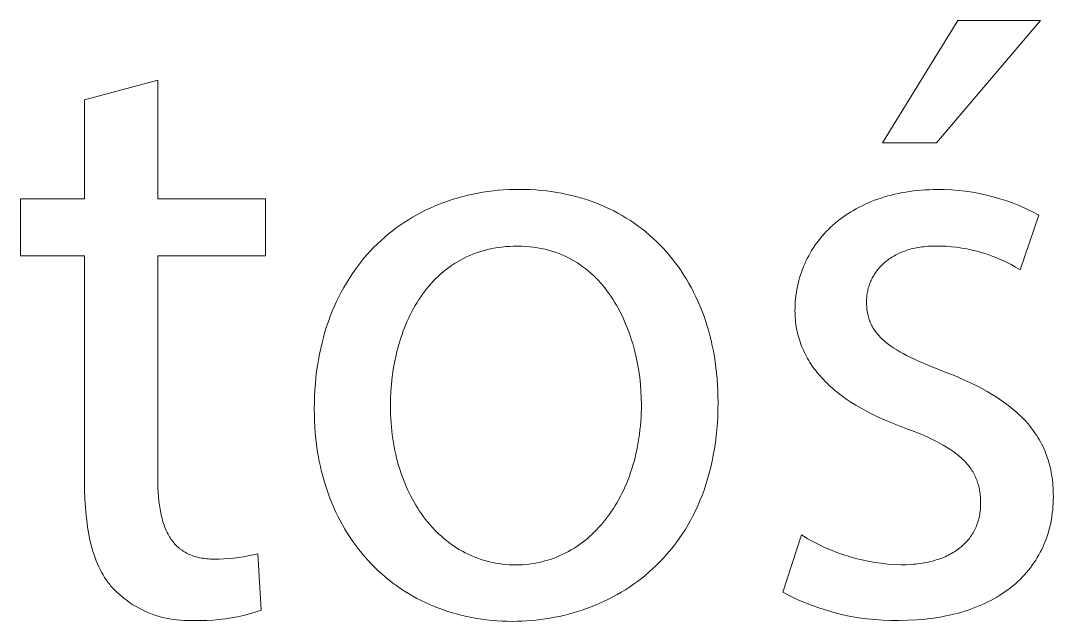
# Model space of a CAD drawing. Header units: millimetres. Extents: x 1287 to 5317, y -239 to 2577.
# Drawn here: x 4290.81 to 4339.62, y -172.05 to -143.64 of the extents above; entities that cross this region are included whole.
import ezdxf

# ---------------------------------------------------------------- set-up
doc = ezdxf.new("R2010")
doc.units = ezdxf.units.MM
doc.header["$MEASUREMENT"] = 0
doc.layers.add('Domyślny', color=7, linetype='Continuous', true_color=0x000000)

msp = doc.modelspace()

# ---------------------------------------------------------------- linework, layer by layer
at = {"layer": 'Domyślny', "color": 18, "lineweight": 15, "true_color": 0x000000}
for p, q in [((4331.543, -149.415), (4335.113, -143.644)), ((4339.019, -143.644), (4334.093, -149.415)), ((4335.113, -143.644), (4339.019, -143.644)), ((4293.828, -147.388), (4297.29, -146.462)), ((4297.29, -146.462), (4297.29, -152.072)), ((4293.828, -152.072), (4293.828, -147.388)), ((4334.093, -149.415), (4331.543, -149.415)), ((4312.177, -151.846), (4312.413, -151.799)), ((4312.413, -151.799), (4312.652, -151.757)), ((4312.652, -151.757), (4312.893, -151.721)), ((4312.893, -151.721), (4313.136, -151.691)), ((4313.136, -151.691), (4313.381, -151.666)), ((4313.381, -151.666), (4313.627, -151.646)), ((4313.627, -151.646), (4313.876, -151.632)), ((4313.876, -151.632), (4314.126, -151.624)), ((4314.126, -151.624), (4314.378, -151.621)), ((4314.378, -151.621), (4314.64, -151.624)), ((4314.64, -151.624), (4314.899, -151.633)), ((4314.899, -151.633), (4315.155, -151.648)), ((4315.155, -151.648), (4315.408, -151.668)), ((4315.408, -151.668), (4315.659, -151.695)), ((4315.659, -151.695), (4315.906, -151.727)), ((4315.906, -151.727), (4316.151, -151.765)), ((4316.151, -151.765), (4316.393, -151.808)), ((4316.393, -151.808), (4316.631, -151.857)), ((4332.133, -151.848), (4332.303, -151.811)), ((4332.303, -151.811), (4332.476, -151.777)), ((4332.476, -151.777), (4332.651, -151.746)), ((4332.651, -151.746), (4332.829, -151.719)), ((4332.829, -151.719), (4333.01, -151.696)), ((4333.01, -151.696), (4333.193, -151.675)), ((4333.193, -151.675), (4333.379, -151.659)), ((4333.379, -151.659), (4333.567, -151.646)), ((4333.567, -151.646), (4333.758, -151.637)), ((4333.758, -151.637), (4333.951, -151.631)), ((4333.951, -151.631), (4334.147, -151.629)), ((4334.147, -151.629), (4334.48, -151.633)), ((4334.48, -151.633), (4334.812, -151.648)), ((4334.812, -151.648), (4335.144, -151.674)), ((4335.144, -151.674), (4335.475, -151.712)), ((4335.475, -151.712), (4335.804, -151.76)), ((4335.804, -151.76), (4336.132, -151.82)), ((4290.808, -154.769), (4290.808, -152.072)), ((4290.808, -152.072), (4293.828, -152.072)), ((4297.29, -152.072), (4302.376, -152.072)), ((4302.376, -152.072), (4302.376, -154.769)), ((4310.588, -152.323), (4310.808, -152.239)), ((4310.808, -152.239), (4311.029, -152.16)), ((4311.029, -152.16), (4311.254, -152.087)), ((4311.254, -152.087), (4311.481, -152.018)), ((4311.481, -152.018), (4311.71, -151.955)), ((4311.71, -151.955), (4311.942, -151.898)), ((4311.942, -151.898), (4312.177, -151.846)), ((4316.631, -151.857), (4316.867, -151.911)), ((4316.867, -151.911), (4317.099, -151.971)), ((4317.099, -151.971), (4317.329, -152.037)), ((4317.329, -152.037), (4317.555, -152.108)), ((4317.555, -152.108), (4317.777, -152.184)), ((4317.777, -152.184), (4317.997, -152.265)), ((4317.997, -152.265), (4318.213, -152.352)), ((4330.723, -152.326), (4330.869, -152.26)), ((4330.869, -152.26), (4331.017, -152.198)), ((4331.017, -152.198), (4331.168, -152.139)), ((4331.168, -152.139), (4331.322, -152.083)), ((4331.322, -152.083), (4331.479, -152.03)), ((4331.479, -152.03), (4331.638, -151.979)), ((4331.638, -151.979), (4331.8, -151.933)), ((4331.8, -151.933), (4331.965, -151.889)), ((4331.965, -151.889), (4332.133, -151.848)), ((4336.132, -151.82), (4336.457, -151.89)), ((4336.457, -151.89), (4336.78, -151.972)), ((4336.78, -151.972), (4337.1, -152.064)), ((4337.1, -152.064), (4337.417, -152.167)), ((4337.417, -152.167), (4337.73, -152.28)), ((4337.73, -152.28), (4338.038, -152.404)), ((4309.536, -152.821), (4309.74, -152.711)), ((4309.74, -152.711), (4309.948, -152.606)), ((4309.948, -152.606), (4310.159, -152.507)), ((4310.159, -152.507), (4310.372, -152.412)), ((4310.372, -152.412), (4310.588, -152.323)), ((4318.213, -152.352), (4318.426, -152.444)), ((4318.426, -152.444), (4318.635, -152.54)), ((4318.635, -152.54), (4318.841, -152.642)), ((4318.841, -152.642), (4319.043, -152.749)), ((4319.043, -152.749), (4319.242, -152.861)), ((4329.785, -152.859), (4329.91, -152.775)), ((4329.91, -152.775), (4330.038, -152.693)), ((4330.038, -152.693), (4330.169, -152.614)), ((4330.169, -152.614), (4330.303, -152.538)), ((4330.303, -152.538), (4330.44, -152.464)), ((4330.44, -152.464), (4330.58, -152.394)), ((4330.58, -152.394), (4330.723, -152.326)), ((4338.038, -152.404), (4338.343, -152.538)), ((4338.343, -152.538), (4338.643, -152.683)), ((4338.643, -152.683), (4338.938, -152.837)), ((4308.75, -153.311), (4308.942, -153.181)), ((4308.942, -153.181), (4309.137, -153.056)), ((4309.137, -153.056), (4309.335, -152.936)), ((4309.335, -152.936), (4309.536, -152.821)), ((4319.242, -152.861), (4319.437, -152.978)), ((4319.437, -152.978), (4319.628, -153.1)), ((4319.628, -153.1), (4319.816, -153.227)), ((4319.816, -153.227), (4320, -153.358)), ((4329.203, -153.317), (4329.313, -153.22)), ((4329.313, -153.22), (4329.427, -153.126)), ((4329.427, -153.126), (4329.543, -153.035)), ((4329.543, -153.035), (4329.662, -152.946)), ((4329.662, -152.946), (4329.785, -152.859)), ((4338.938, -152.837), (4338.052, -155.427)), ((4308.02, -153.88), (4308.197, -153.731)), ((4308.197, -153.731), (4308.378, -153.586)), ((4308.378, -153.586), (4308.562, -153.446)), ((4308.562, -153.446), (4308.75, -153.311)), ((4320, -153.358), (4320.18, -153.494)), ((4320.18, -153.494), (4320.357, -153.635)), ((4320.357, -153.635), (4320.529, -153.781)), ((4328.699, -153.832), (4328.793, -153.725)), ((4328.793, -153.725), (4328.891, -153.619)), ((4328.891, -153.619), (4328.992, -153.516)), ((4328.992, -153.516), (4329.096, -153.415)), ((4329.096, -153.415), (4329.203, -153.317)), ((4307.51, -154.359), (4307.676, -154.194)), ((4307.676, -154.194), (4307.846, -154.035)), ((4307.846, -154.035), (4308.02, -153.88)), ((4320.529, -153.781), (4320.698, -153.93)), ((4320.698, -153.93), (4320.862, -154.085)), ((4320.862, -154.085), (4321.023, -154.244)), ((4321.023, -154.244), (4321.179, -154.407)), ((4328.352, -154.282), (4328.434, -154.166)), ((4328.434, -154.166), (4328.519, -154.053)), ((4328.519, -154.053), (4328.607, -153.941)), ((4328.607, -153.941), (4328.699, -153.832)), ((4307.037, -154.88), (4307.191, -154.702)), ((4307.191, -154.702), (4307.349, -154.528)), ((4307.349, -154.528), (4307.51, -154.359)), ((4312.188, -154.686), (4312.034, -154.75)), ((4312.345, -154.627), (4312.188, -154.686)), ((4312.506, -154.573), (4312.345, -154.627)), ((4312.67, -154.523), (4312.506, -154.573)), ((4312.837, -154.478), (4312.67, -154.523)), ((4313.008, -154.439), (4312.837, -154.478)), ((4313.182, -154.404), (4313.008, -154.439)), ((4313.36, -154.374), (4313.182, -154.404)), ((4313.54, -154.349), (4313.36, -154.374)), ((4313.725, -154.33), (4313.54, -154.349)), ((4313.912, -154.316), (4313.725, -154.33)), ((4314.103, -154.308), (4313.912, -154.316)), ((4314.298, -154.305), (4314.103, -154.308)), ((4314.493, -154.308), (4314.298, -154.305)), ((4314.684, -154.317), (4314.493, -154.308)), ((4314.872, -154.332), (4314.684, -154.317)), ((4315.056, -154.353), (4314.872, -154.332)), ((4315.236, -154.379), (4315.056, -154.353)), ((4315.413, -154.411), (4315.236, -154.379)), ((4315.586, -154.449), (4315.413, -154.411)), ((4315.755, -154.491), (4315.586, -154.449)), ((4315.921, -154.539), (4315.755, -154.491)), ((4316.084, -154.592), (4315.921, -154.539)), ((4316.242, -154.65), (4316.084, -154.592)), ((4316.398, -154.713), (4316.242, -154.65)), ((4316.55, -154.781), (4316.398, -154.713)), ((4321.179, -154.407), (4321.332, -154.575)), ((4321.332, -154.575), (4321.48, -154.747)), ((4328.058, -154.762), (4328.126, -154.639)), ((4328.126, -154.639), (4328.198, -154.518)), ((4328.198, -154.518), (4328.274, -154.399)), ((4328.274, -154.399), (4328.352, -154.282)), ((4332.175, -154.722), (4332.11, -154.758)), ((4332.242, -154.688), (4332.175, -154.722)), ((4332.31, -154.655), (4332.242, -154.688)), ((4332.379, -154.624), (4332.31, -154.655)), ((4332.45, -154.593), (4332.379, -154.624)), ((4332.522, -154.565), (4332.45, -154.593)), ((4332.596, -154.537), (4332.522, -154.565)), ((4332.672, -154.511), (4332.596, -154.537)), ((4332.748, -154.486), (4332.672, -154.511)), ((4332.826, -154.463), (4332.748, -154.486)), ((4332.906, -154.441), (4332.826, -154.463)), ((4332.987, -154.421), (4332.906, -154.441)), ((4333.069, -154.402), (4332.987, -154.421)), ((4333.153, -154.384), (4333.069, -154.402)), ((4333.238, -154.369), (4333.153, -154.384)), ((4333.325, -154.354), (4333.238, -154.369)), ((4333.413, -154.342), (4333.325, -154.354)), ((4333.502, -154.331), (4333.413, -154.342)), ((4333.593, -154.321), (4333.502, -154.331)), ((4333.685, -154.314), (4333.593, -154.321)), ((4333.778, -154.308), (4333.685, -154.314)), ((4333.873, -154.303), (4333.778, -154.308)), ((4333.969, -154.301), (4333.873, -154.303)), ((4334.066, -154.3), (4333.969, -154.301)), ((4334.313, -154.302), (4334.066, -154.3)), ((4334.56, -154.313), (4334.313, -154.302)), ((4334.806, -154.332), (4334.56, -154.313)), ((4335.052, -154.359), (4334.806, -154.332)), ((4335.296, -154.395), (4335.052, -154.359)), ((4335.539, -154.438), (4335.296, -154.395)), ((4335.78, -154.489), (4335.539, -154.438)), ((4336.02, -154.549), (4335.78, -154.489)), ((4336.258, -154.616), (4336.02, -154.549)), ((4336.493, -154.691), (4336.258, -154.616)), ((4336.726, -154.774), (4336.493, -154.691)), ((4293.828, -154.769), (4290.808, -154.769)), ((4293.828, -165.425), (4293.828, -154.769)), ((4302.376, -154.769), (4297.29, -154.769)), ((4297.29, -154.769), (4297.29, -165.305)), ((4306.742, -155.252), (4306.887, -155.064)), ((4306.887, -155.064), (4307.037, -154.88)), ((4311.179, -155.222), (4311.048, -155.315)), ((4311.314, -155.133), (4311.179, -155.222)), ((4311.451, -155.048), (4311.314, -155.133)), ((4311.592, -154.967), (4311.451, -155.048)), ((4311.736, -154.89), (4311.592, -154.967)), ((4311.884, -154.818), (4311.736, -154.89)), ((4312.034, -154.75), (4311.884, -154.818)), ((4316.698, -154.853), (4316.55, -154.781)), ((4316.843, -154.93), (4316.698, -154.853)), ((4316.984, -155.011), (4316.843, -154.93)), ((4317.122, -155.096), (4316.984, -155.011)), ((4317.257, -155.186), (4317.122, -155.096)), ((4317.388, -155.279), (4317.257, -155.186)), ((4321.48, -154.747), (4321.624, -154.924)), ((4321.624, -154.924), (4321.764, -155.104)), ((4321.764, -155.104), (4321.899, -155.289)), ((4327.817, -155.268), (4327.872, -155.139)), ((4327.872, -155.139), (4327.93, -155.012)), ((4327.93, -155.012), (4327.992, -154.886)), ((4327.992, -154.886), (4328.058, -154.762)), ((4331.494, -155.223), (4331.447, -155.272)), ((4331.543, -155.175), (4331.494, -155.223)), ((4331.593, -155.129), (4331.543, -155.175)), ((4331.644, -155.083), (4331.593, -155.129)), ((4331.697, -155.039), (4331.644, -155.083)), ((4331.752, -154.995), (4331.697, -155.039)), ((4331.808, -154.953), (4331.752, -154.995)), ((4331.865, -154.911), (4331.808, -154.953)), ((4331.924, -154.871), (4331.865, -154.911)), ((4331.985, -154.832), (4331.924, -154.871)), ((4332.047, -154.794), (4331.985, -154.832)), ((4332.11, -154.758), (4332.047, -154.794)), ((4336.955, -154.864), (4336.726, -154.774)), ((4337.182, -154.962), (4336.955, -154.864)), ((4337.405, -155.067), (4337.182, -154.962)), ((4337.625, -155.18), (4337.405, -155.067)), ((4337.841, -155.3), (4337.625, -155.18)), ((4306.332, -155.844), (4306.464, -155.642)), ((4306.464, -155.642), (4306.601, -155.444)), ((4306.601, -155.444), (4306.742, -155.252)), ((4310.674, -155.616), (4310.555, -155.723)), ((4310.795, -155.512), (4310.674, -155.616)), ((4310.92, -155.411), (4310.795, -155.512)), ((4311.048, -155.315), (4310.92, -155.411)), ((4317.516, -155.377), (4317.388, -155.279)), ((4317.641, -155.478), (4317.516, -155.377)), ((4317.762, -155.583), (4317.641, -155.478)), ((4317.881, -155.692), (4317.762, -155.583)), ((4317.995, -155.804), (4317.881, -155.692)), ((4321.899, -155.289), (4322.03, -155.478)), ((4322.03, -155.478), (4322.157, -155.671)), ((4322.157, -155.671), (4322.28, -155.868)), ((4327.63, -155.799), (4327.672, -155.665)), ((4327.672, -155.665), (4327.716, -155.531)), ((4327.716, -155.531), (4327.765, -155.399)), ((4327.765, -155.399), (4327.817, -155.268)), ((4331.13, -155.694), (4331.097, -155.751)), ((4331.164, -155.638), (4331.13, -155.694)), ((4331.2, -155.583), (4331.164, -155.638)), ((4331.237, -155.529), (4331.2, -155.583)), ((4331.276, -155.476), (4331.237, -155.529)), ((4331.316, -155.424), (4331.276, -155.476)), ((4331.359, -155.372), (4331.316, -155.424)), ((4331.402, -155.321), (4331.359, -155.372)), ((4331.447, -155.272), (4331.402, -155.321)), ((4338.052, -155.427), (4337.841, -155.3)), ((4306.081, -156.261), (4306.204, -156.05)), ((4306.204, -156.05), (4306.332, -155.844)), ((4310.114, -156.187), (4310.011, -156.311)), ((4310.219, -156.067), (4310.114, -156.187)), ((4310.328, -155.949), (4310.219, -156.067)), ((4310.44, -155.834), (4310.328, -155.949)), ((4310.555, -155.723), (4310.44, -155.834)), ((4318.107, -155.919), (4317.995, -155.804)), ((4318.215, -156.038), (4318.107, -155.919)), ((4318.32, -156.16), (4318.215, -156.038)), ((4318.422, -156.285), (4318.32, -156.16)), ((4322.28, -155.868), (4322.397, -156.069)), ((4322.397, -156.069), (4322.511, -156.274)), ((4327.527, -156.212), (4327.558, -156.073)), ((4327.558, -156.073), (4327.592, -155.936)), ((4327.592, -155.936), (4327.63, -155.799)), ((4330.915, -156.166), (4330.895, -156.228)), ((4330.936, -156.105), (4330.915, -156.166)), ((4330.959, -156.044), (4330.936, -156.105)), ((4330.983, -155.984), (4330.959, -156.044)), ((4331.009, -155.925), (4330.983, -155.984)), ((4331.037, -155.866), (4331.009, -155.925)), ((4331.066, -155.808), (4331.037, -155.866)), ((4331.097, -155.751), (4331.066, -155.808)), ((4305.849, -156.697), (4305.963, -156.477)), ((4305.963, -156.477), (4306.081, -156.261)), ((4309.815, -156.568), (4309.721, -156.701)), ((4309.911, -156.438), (4309.815, -156.568)), ((4310.011, -156.311), (4309.911, -156.438)), ((4318.521, -156.412), (4318.422, -156.285)), ((4318.617, -156.543), (4318.521, -156.412)), ((4318.709, -156.676), (4318.617, -156.543)), ((4318.799, -156.811), (4318.709, -156.676)), ((4322.511, -156.274), (4322.62, -156.483)), ((4322.62, -156.483), (4322.724, -156.695)), ((4327.439, -156.778), (4327.456, -156.635)), ((4327.456, -156.635), (4327.476, -156.493)), ((4327.476, -156.493), (4327.5, -156.352)), ((4327.5, -156.352), (4327.527, -156.212)), ((4330.806, -156.677), (4330.8, -156.743)), ((4330.813, -156.612), (4330.806, -156.677)), ((4330.823, -156.547), (4330.813, -156.612)), ((4330.834, -156.482), (4330.823, -156.547)), ((4330.847, -156.418), (4330.834, -156.482)), ((4330.861, -156.354), (4330.847, -156.418)), ((4330.877, -156.291), (4330.861, -156.354)), ((4330.895, -156.228), (4330.877, -156.291)), ((4305.538, -157.385), (4305.637, -157.151)), ((4305.637, -157.151), (4305.741, -156.922)), ((4305.741, -156.922), (4305.849, -156.697)), ((4309.46, -157.114), (4309.379, -157.257)), ((4309.544, -156.974), (4309.46, -157.114)), ((4309.631, -156.836), (4309.544, -156.974)), ((4309.721, -156.701), (4309.631, -156.836)), ((4318.885, -156.949), (4318.799, -156.811)), ((4318.969, -157.09), (4318.885, -156.949)), ((4319.049, -157.232), (4318.969, -157.09)), ((4322.724, -156.695), (4322.823, -156.912)), ((4322.823, -156.912), (4322.918, -157.132)), ((4322.918, -157.132), (4323.008, -157.355)), ((4327.412, -157.213), (4327.417, -157.067)), ((4327.417, -157.067), (4327.426, -156.922)), ((4327.426, -156.922), (4327.439, -156.778)), ((4330.793, -156.876), (4330.792, -156.944)), ((4330.792, -156.944), (4330.793, -157.019)), ((4330.795, -156.81), (4330.793, -156.876)), ((4330.793, -157.019), (4330.795, -157.093)), ((4330.8, -156.743), (4330.795, -156.81)), ((4330.795, -157.093), (4330.8, -157.166)), ((4330.8, -157.166), (4330.806, -157.238)), ((4305.355, -157.865), (4305.444, -157.622)), ((4305.444, -157.622), (4305.538, -157.385)), ((4309.225, -157.55), (4309.153, -157.7)), ((4309.3, -157.403), (4309.225, -157.55)), ((4309.379, -157.257), (4309.3, -157.403)), ((4319.126, -157.377), (4319.049, -157.232)), ((4319.2, -157.523), (4319.126, -157.377)), ((4319.272, -157.672), (4319.2, -157.523)), ((4323.008, -157.355), (4323.094, -157.583)), ((4323.094, -157.583), (4323.174, -157.814)), ((4327.41, -157.36), (4327.412, -157.213)), ((4327.411, -157.469), (4327.41, -157.36)), ((4327.415, -157.577), (4327.411, -157.469)), ((4327.421, -157.685), (4327.415, -157.577)), ((4330.806, -157.238), (4330.814, -157.308)), ((4330.814, -157.308), (4330.823, -157.378)), ((4330.823, -157.378), (4330.834, -157.446)), ((4330.834, -157.446), (4330.848, -157.513)), ((4330.848, -157.513), (4330.862, -157.578)), ((4330.862, -157.578), (4330.879, -157.643)), ((4330.879, -157.643), (4330.897, -157.707)), ((4305.194, -158.363), (4305.272, -158.112)), ((4305.272, -158.112), (4305.355, -157.865)), ((4309.018, -158.005), (4308.954, -158.161)), ((4309.084, -157.852), (4309.018, -158.005)), ((4309.153, -157.7), (4309.084, -157.852)), ((4319.34, -157.822), (4319.272, -157.672)), ((4319.405, -157.973), (4319.34, -157.822)), ((4319.468, -158.127), (4319.405, -157.973)), ((4319.528, -158.281), (4319.468, -158.127)), ((4323.174, -157.814), (4323.25, -158.048)), ((4323.25, -158.048), (4323.321, -158.286)), ((4327.429, -157.793), (4327.421, -157.685)), ((4327.44, -157.9), (4327.429, -157.793)), ((4327.454, -158.006), (4327.44, -157.9)), ((4327.469, -158.111), (4327.454, -158.006)), ((4327.488, -158.216), (4327.469, -158.111)), ((4330.897, -157.707), (4330.918, -157.77)), ((4330.918, -157.77), (4330.939, -157.831)), ((4330.939, -157.831), (4330.963, -157.892)), ((4330.963, -157.892), (4330.989, -157.952)), ((4330.989, -157.952), (4331.016, -158.011)), ((4331.016, -158.011), (4331.045, -158.069)), ((4331.045, -158.069), (4331.076, -158.126)), ((4331.076, -158.126), (4331.109, -158.182)), ((4305.053, -158.878), (4305.121, -158.618)), ((4305.121, -158.618), (4305.194, -158.363)), ((4308.782, -158.638), (4308.731, -158.8)), ((4308.837, -158.477), (4308.782, -158.638)), ((4308.894, -158.318), (4308.837, -158.477)), ((4308.954, -158.161), (4308.894, -158.318)), ((4319.584, -158.437), (4319.528, -158.281)), ((4319.638, -158.594), (4319.584, -158.437)), ((4319.689, -158.752), (4319.638, -158.594)), ((4323.321, -158.286), (4323.387, -158.528)), ((4323.387, -158.528), (4323.447, -158.772)), ((4327.508, -158.321), (4327.488, -158.216)), ((4327.532, -158.425), (4327.508, -158.321)), ((4327.557, -158.528), (4327.532, -158.425)), ((4327.585, -158.63), (4327.557, -158.528)), ((4327.616, -158.732), (4327.585, -158.63)), ((4331.109, -158.182), (4331.143, -158.237)), ((4331.143, -158.237), (4331.179, -158.292)), ((4331.179, -158.292), (4331.218, -158.346)), ((4331.218, -158.346), (4331.257, -158.399)), ((4331.257, -158.399), (4331.299, -158.451)), ((4331.299, -158.451), (4331.343, -158.503)), ((4331.343, -158.503), (4331.388, -158.554)), ((4331.388, -158.554), (4331.435, -158.604)), ((4331.435, -158.604), (4331.485, -158.654)), ((4304.991, -159.141), (4305.053, -158.878)), ((4308.636, -159.129), (4308.593, -159.295)), ((4308.682, -158.964), (4308.636, -159.129)), ((4308.731, -158.8), (4308.682, -158.964)), ((4319.738, -158.911), (4319.689, -158.752)), ((4319.826, -159.231), (4319.738, -158.911)), ((4323.447, -158.772), (4323.503, -159.02)), ((4323.503, -159.02), (4323.554, -159.272)), ((4327.649, -158.833), (4327.616, -158.732)), ((4327.685, -158.933), (4327.649, -158.833)), ((4327.723, -159.033), (4327.685, -158.933)), ((4327.763, -159.132), (4327.723, -159.033)), ((4327.806, -159.231), (4327.763, -159.132)), ((4331.485, -158.654), (4331.536, -158.703)), ((4331.536, -158.703), (4331.588, -158.752)), ((4331.588, -158.752), (4331.643, -158.8)), ((4331.643, -158.8), (4331.699, -158.848)), ((4331.699, -158.848), (4331.758, -158.895)), ((4331.758, -158.895), (4331.818, -158.941)), ((4331.818, -158.941), (4331.88, -158.988)), ((4331.88, -158.988), (4331.944, -159.033)), ((4331.944, -159.033), (4332.077, -159.124)), ((4332.077, -159.124), (4332.218, -159.213)), ((4304.884, -159.682), (4304.935, -159.409)), ((4304.935, -159.409), (4304.991, -159.141)), ((4308.553, -159.463), (4308.482, -159.8)), ((4308.593, -159.295), (4308.553, -159.463)), ((4319.903, -159.553), (4319.826, -159.231)), ((4319.969, -159.877), (4319.903, -159.553)), ((4323.554, -159.272), (4323.599, -159.526)), ((4323.599, -159.526), (4323.64, -159.784)), ((4327.852, -159.328), (4327.806, -159.231)), ((4327.9, -159.425), (4327.852, -159.328)), ((4327.951, -159.522), (4327.9, -159.425)), ((4328.004, -159.617), (4327.951, -159.522)), ((4328.059, -159.712), (4328.004, -159.617)), ((4332.218, -159.213), (4332.367, -159.301)), ((4332.367, -159.301), (4332.523, -159.389)), ((4332.523, -159.389), (4332.687, -159.475)), ((4332.687, -159.475), (4332.858, -159.561)), ((4332.858, -159.561), (4333.224, -159.733)), ((4304.799, -160.239), (4304.839, -159.958)), ((4304.839, -159.958), (4304.884, -159.682)), ((4308.482, -159.8), (4308.421, -160.142)), ((4320.025, -160.201), (4319.969, -159.877)), ((4323.64, -159.784), (4323.675, -160.045)), ((4323.675, -160.045), (4323.704, -160.309)), ((4328.118, -159.806), (4328.059, -159.712)), ((4328.178, -159.9), (4328.118, -159.806)), ((4328.242, -159.992), (4328.178, -159.9)), ((4328.307, -160.084), (4328.242, -159.992)), ((4328.376, -160.175), (4328.307, -160.084)), ((4333.224, -159.733), (4333.621, -159.905)), ((4333.621, -159.905), (4334.509, -160.258)), ((4304.738, -160.813), (4304.766, -160.524)), ((4304.766, -160.524), (4304.799, -160.239)), ((4308.372, -160.486), (4308.334, -160.832)), ((4308.421, -160.142), (4308.372, -160.486)), ((4320.07, -160.524), (4320.025, -160.201)), ((4320.105, -160.846), (4320.07, -160.524)), ((4323.704, -160.309), (4323.729, -160.576)), ((4323.729, -160.576), (4323.748, -160.846)), ((4328.447, -160.266), (4328.376, -160.175)), ((4328.52, -160.355), (4328.447, -160.266)), ((4328.596, -160.444), (4328.52, -160.355)), ((4328.675, -160.532), (4328.596, -160.444)), ((4328.756, -160.619), (4328.675, -160.532)), ((4334.509, -160.258), (4334.822, -160.382)), ((4334.822, -160.382), (4335.124, -160.507)), ((4335.124, -160.507), (4335.417, -160.636)), ((4304.717, -161.105), (4304.738, -160.813)), ((4308.334, -160.832), (4308.307, -161.179)), ((4320.13, -161.166), (4320.105, -160.846)), ((4323.748, -160.846), (4323.762, -161.119)), ((4328.84, -160.705), (4328.756, -160.619)), ((4328.926, -160.791), (4328.84, -160.705)), ((4329.015, -160.876), (4328.926, -160.791)), ((4329.106, -160.96), (4329.015, -160.876)), ((4329.201, -161.043), (4329.106, -160.96)), ((4329.297, -161.125), (4329.201, -161.043)), ((4335.417, -160.636), (4335.7, -160.766)), ((4335.7, -160.766), (4335.973, -160.9)), ((4335.973, -160.9), (4336.237, -161.037)), ((4336.237, -161.037), (4336.491, -161.177)), ((4304.692, -161.703), (4304.701, -161.402)), ((4304.701, -161.402), (4304.717, -161.105)), ((4308.291, -161.527), (4308.285, -161.874)), ((4308.307, -161.179), (4308.291, -161.527)), ((4320.144, -161.482), (4320.13, -161.166)), ((4320.149, -161.794), (4320.144, -161.482)), ((4323.762, -161.119), (4323.77, -161.394)), ((4323.77, -161.394), (4323.773, -161.673)), ((4329.397, -161.207), (4329.297, -161.125)), ((4329.499, -161.287), (4329.397, -161.207)), ((4329.603, -161.367), (4329.499, -161.287)), ((4329.82, -161.524), (4329.603, -161.367)), ((4330.048, -161.677), (4329.82, -161.524)), ((4336.491, -161.177), (4336.735, -161.321)), ((4336.735, -161.321), (4336.969, -161.467)), ((4336.969, -161.467), (4337.194, -161.618)), ((4304.689, -162.008), (4304.692, -161.703)), ((4304.692, -162.296), (4304.689, -162.008)), ((4308.285, -161.874), (4308.287, -162.074)), ((4320.142, -162.203), (4320.147, -161.999)), ((4320.147, -161.999), (4320.149, -161.794)), ((4323.769, -162.008), (4323.758, -162.338)), ((4323.773, -161.673), (4323.769, -162.008)), ((4330.286, -161.827), (4330.048, -161.677)), ((4330.535, -161.973), (4330.286, -161.827)), ((4330.794, -162.115), (4330.535, -161.973)), ((4337.194, -161.618), (4337.409, -161.772)), ((4337.409, -161.772), (4337.512, -161.851)), ((4337.512, -161.851), (4337.613, -161.93)), ((4337.613, -161.93), (4337.712, -162.011)), ((4337.712, -162.011), (4337.808, -162.093)), ((4304.701, -162.579), (4304.692, -162.296)), ((4308.287, -162.074), (4308.293, -162.271)), ((4308.293, -162.271), (4308.302, -162.467)), ((4308.302, -162.467), (4308.314, -162.662)), ((4320.12, -162.604), (4320.133, -162.405)), ((4320.133, -162.405), (4320.142, -162.203)), ((4323.758, -162.338), (4323.74, -162.662)), ((4331.064, -162.254), (4330.794, -162.115)), ((4331.345, -162.389), (4331.064, -162.254)), ((4331.637, -162.52), (4331.345, -162.389)), ((4331.939, -162.647), (4331.637, -162.52)), ((4337.808, -162.093), (4337.902, -162.175)), ((4337.902, -162.175), (4337.994, -162.259)), ((4337.994, -162.259), (4338.082, -162.344)), ((4338.082, -162.344), (4338.169, -162.43)), ((4338.169, -162.43), (4338.253, -162.517)), ((4338.253, -162.517), (4338.334, -162.605)), ((4304.715, -162.86), (4304.701, -162.579)), ((4304.736, -163.136), (4304.715, -162.86)), ((4308.314, -162.662), (4308.33, -162.855)), ((4308.33, -162.855), (4308.349, -163.046)), ((4320.06, -163.192), (4320.083, -162.998)), ((4320.083, -162.998), (4320.103, -162.802)), ((4320.103, -162.802), (4320.12, -162.604)), ((4323.715, -162.979), (4323.684, -163.291)), ((4323.74, -162.662), (4323.715, -162.979)), ((4332.253, -162.77), (4331.939, -162.647)), ((4332.577, -162.889), (4332.253, -162.77)), ((4333.049, -163.07), (4332.577, -162.889)), ((4338.334, -162.605), (4338.413, -162.695)), ((4338.413, -162.695), (4338.49, -162.785)), ((4338.49, -162.785), (4338.564, -162.877)), ((4338.564, -162.877), (4338.635, -162.97)), ((4338.635, -162.97), (4338.704, -163.065)), ((4304.762, -163.41), (4304.736, -163.136)), ((4304.794, -163.68), (4304.762, -163.41)), ((4308.349, -163.046), (4308.372, -163.235)), ((4308.372, -163.235), (4308.398, -163.422)), ((4308.398, -163.422), (4308.427, -163.607)), ((4320.003, -163.573), (4320.033, -163.383)), ((4320.033, -163.383), (4320.06, -163.192)), ((4323.684, -163.291), (4323.645, -163.597)), ((4333.483, -163.251), (4333.049, -163.07)), ((4333.687, -163.342), (4333.483, -163.251)), ((4333.882, -163.433), (4333.687, -163.342)), ((4334.068, -163.526), (4333.882, -163.433)), ((4334.245, -163.619), (4334.068, -163.526)), ((4338.704, -163.065), (4338.771, -163.16)), ((4338.771, -163.16), (4338.835, -163.257)), ((4338.835, -163.257), (4338.896, -163.355)), ((4338.896, -163.355), (4338.956, -163.455)), ((4338.956, -163.455), (4339.012, -163.556)), ((4304.831, -163.946), (4304.794, -163.68)), ((4304.874, -164.208), (4304.831, -163.946)), ((4308.427, -163.607), (4308.46, -163.791)), ((4308.46, -163.791), (4308.496, -163.972)), ((4308.496, -163.972), (4308.535, -164.151)), ((4319.892, -164.128), (4319.932, -163.945)), ((4319.932, -163.945), (4319.969, -163.76)), ((4319.969, -163.76), (4320.003, -163.573)), ((4323.6, -163.897), (4323.549, -164.192)), ((4323.645, -163.597), (4323.6, -163.897)), ((4334.414, -163.713), (4334.245, -163.619)), ((4334.574, -163.808), (4334.414, -163.713)), ((4334.726, -163.904), (4334.574, -163.808)), ((4334.869, -164.001), (4334.726, -163.904)), ((4334.938, -164.051), (4334.869, -164.001)), ((4339.012, -163.556), (4339.066, -163.658)), ((4339.066, -163.658), (4339.118, -163.761)), ((4339.118, -163.761), (4339.167, -163.866)), ((4339.167, -163.866), (4339.214, -163.973)), ((4339.214, -163.973), (4339.258, -164.08)), ((4304.923, -164.467), (4304.874, -164.208)), ((4304.977, -164.723), (4304.923, -164.467)), ((4308.535, -164.151), (4308.577, -164.329)), ((4308.577, -164.329), (4308.623, -164.504)), ((4308.623, -164.504), (4308.672, -164.676)), ((4319.751, -164.662), (4319.801, -164.487)), ((4319.801, -164.487), (4319.848, -164.309)), ((4319.848, -164.309), (4319.892, -164.128)), ((4323.491, -164.48), (4323.426, -164.763)), ((4323.549, -164.192), (4323.491, -164.48)), ((4335.005, -164.101), (4334.938, -164.051)), ((4335.069, -164.151), (4335.005, -164.101)), ((4335.132, -164.201), (4335.069, -164.151)), ((4335.193, -164.253), (4335.132, -164.201)), ((4335.251, -164.304), (4335.193, -164.253)), ((4335.308, -164.356), (4335.251, -164.304)), ((4335.363, -164.409), (4335.308, -164.356)), ((4335.416, -164.462), (4335.363, -164.409)), ((4335.467, -164.516), (4335.416, -164.462)), ((4339.258, -164.08), (4339.299, -164.19)), ((4339.299, -164.19), (4339.338, -164.3)), ((4339.338, -164.3), (4339.375, -164.413)), ((4339.375, -164.413), (4339.409, -164.526)), ((4305.036, -164.974), (4304.977, -164.723)), ((4305.1, -165.222), (4305.036, -164.974)), ((4308.672, -164.676), (4308.724, -164.847)), ((4308.724, -164.847), (4308.778, -165.015)), ((4319.642, -165.006), (4319.698, -164.836)), ((4319.698, -164.836), (4319.751, -164.662)), ((4323.426, -164.763), (4323.356, -165.04)), ((4335.516, -164.57), (4335.467, -164.516)), ((4335.564, -164.625), (4335.516, -164.57)), ((4335.609, -164.68), (4335.564, -164.625)), ((4335.653, -164.736), (4335.609, -164.68)), ((4335.695, -164.793), (4335.653, -164.736)), ((4335.735, -164.85), (4335.695, -164.793)), ((4335.773, -164.908), (4335.735, -164.85)), ((4335.809, -164.967), (4335.773, -164.908)), ((4335.844, -165.026), (4335.809, -164.967)), ((4339.409, -164.526), (4339.44, -164.641)), ((4339.44, -164.641), (4339.47, -164.758)), ((4339.47, -164.758), (4339.496, -164.877)), ((4339.496, -164.877), (4339.52, -164.997)), ((4293.832, -165.849), (4293.828, -165.425)), ((4297.29, -165.305), (4297.292, -165.528)), ((4305.17, -165.466), (4305.1, -165.222)), ((4305.244, -165.707), (4305.17, -165.466)), ((4308.778, -165.015), (4308.836, -165.181)), ((4308.836, -165.181), (4308.897, -165.344)), ((4308.897, -165.344), (4308.961, -165.505)), ((4319.455, -165.503), (4319.52, -165.34)), ((4319.52, -165.34), (4319.582, -165.175)), ((4319.582, -165.175), (4319.642, -165.006)), ((4323.28, -165.312), (4323.198, -165.577)), ((4323.356, -165.04), (4323.28, -165.312)), ((4335.877, -165.086), (4335.844, -165.026)), ((4335.908, -165.147), (4335.877, -165.086)), ((4335.937, -165.209), (4335.908, -165.147)), ((4335.965, -165.271), (4335.937, -165.209)), ((4335.991, -165.335), (4335.965, -165.271)), ((4336.015, -165.399), (4335.991, -165.335)), ((4336.038, -165.464), (4336.015, -165.399)), ((4336.059, -165.53), (4336.038, -165.464)), ((4339.52, -164.997), (4339.542, -165.118)), ((4339.542, -165.118), (4339.561, -165.241)), ((4339.561, -165.241), (4339.577, -165.366)), ((4339.577, -165.366), (4339.591, -165.492)), ((4293.846, -166.26), (4293.832, -165.849)), ((4297.292, -165.528), (4297.298, -165.745)), ((4297.298, -165.745), (4297.309, -165.956)), ((4297.309, -165.956), (4297.324, -166.161)), ((4305.324, -165.943), (4305.244, -165.707)), ((4305.409, -166.176), (4305.324, -165.943)), ((4308.961, -165.505), (4309.028, -165.664)), ((4309.028, -165.664), (4309.098, -165.82)), ((4309.098, -165.82), (4309.17, -165.973)), ((4319.241, -165.975), (4319.315, -165.821)), ((4319.315, -165.821), (4319.386, -165.663)), ((4319.386, -165.663), (4319.455, -165.503)), ((4323.11, -165.837), (4323.016, -166.091)), ((4323.198, -165.577), (4323.11, -165.837)), ((4336.078, -165.596), (4336.059, -165.53)), ((4336.096, -165.664), (4336.078, -165.596)), ((4336.112, -165.732), (4336.096, -165.664)), ((4336.126, -165.802), (4336.112, -165.732)), ((4336.139, -165.872), (4336.126, -165.802)), ((4336.15, -165.944), (4336.139, -165.872)), ((4336.16, -166.016), (4336.15, -165.944)), ((4339.591, -165.492), (4339.602, -165.621)), ((4339.602, -165.621), (4339.611, -165.75)), ((4339.611, -165.75), (4339.617, -165.882)), ((4339.617, -165.882), (4339.621, -166.015)), ((4293.869, -166.657), (4293.846, -166.26)), ((4297.324, -166.161), (4297.343, -166.36)), ((4297.343, -166.36), (4297.367, -166.552)), ((4305.499, -166.404), (4305.409, -166.176)), ((4305.593, -166.629), (4305.499, -166.404)), ((4309.17, -165.973), (4309.246, -166.123)), ((4309.246, -166.123), (4309.324, -166.271)), ((4309.324, -166.271), (4309.405, -166.416)), ((4309.405, -166.416), (4309.489, -166.559)), ((4318.917, -166.566), (4319.002, -166.423)), ((4319.002, -166.423), (4319.084, -166.276)), ((4319.084, -166.276), (4319.164, -166.127)), ((4319.164, -166.127), (4319.241, -165.975)), ((4322.917, -166.34), (4322.813, -166.583)), ((4323.016, -166.091), (4322.917, -166.34)), ((4336.168, -166.089), (4336.16, -166.016)), ((4336.175, -166.164), (4336.168, -166.089)), ((4336.18, -166.239), (4336.175, -166.164)), ((4336.184, -166.316), (4336.18, -166.239)), ((4336.186, -166.393), (4336.184, -166.316)), ((4336.187, -166.472), (4336.186, -166.393)), ((4339.621, -166.31), (4339.615, -166.469)), ((4339.621, -166.015), (4339.623, -166.15)), ((4339.623, -166.15), (4339.621, -166.31)), ((4293.902, -167.041), (4293.869, -166.657)), ((4297.367, -166.552), (4297.396, -166.738)), ((4297.396, -166.738), (4297.43, -166.917)), ((4297.43, -166.917), (4297.449, -167.004)), ((4305.692, -166.85), (4305.593, -166.629)), ((4305.796, -167.066), (4305.692, -166.85)), ((4309.489, -166.559), (4309.576, -166.698)), ((4309.576, -166.698), (4309.665, -166.834)), ((4309.665, -166.834), (4309.757, -166.968)), ((4318.645, -166.977), (4318.738, -166.843)), ((4318.738, -166.843), (4318.829, -166.706)), ((4318.829, -166.706), (4318.917, -166.566)), ((4322.703, -166.82), (4322.588, -167.052)), ((4322.813, -166.583), (4322.703, -166.82)), ((4336.143, -166.988), (4336.155, -166.916)), ((4336.155, -166.916), (4336.165, -166.843)), ((4336.165, -166.843), (4336.173, -166.77)), ((4336.173, -166.77), (4336.179, -166.696)), ((4336.179, -166.696), (4336.183, -166.622)), ((4336.183, -166.622), (4336.186, -166.547)), ((4336.186, -166.547), (4336.187, -166.472)), ((4339.574, -166.936), (4339.553, -167.088)), ((4339.592, -166.782), (4339.574, -166.936)), ((4339.605, -166.626), (4339.592, -166.782)), ((4339.615, -166.469), (4339.605, -166.626)), ((4293.945, -167.411), (4293.902, -167.041)), ((4293.971, -167.591), (4293.945, -167.411)), ((4297.449, -167.004), (4297.468, -167.09)), ((4297.468, -167.09), (4297.49, -167.174)), ((4297.49, -167.174), (4297.512, -167.256)), ((4297.512, -167.256), (4297.536, -167.336)), ((4297.536, -167.336), (4297.561, -167.415)), ((4297.561, -167.415), (4297.587, -167.492)), ((4305.905, -167.279), (4305.796, -167.066)), ((4306.018, -167.487), (4305.905, -167.279)), ((4309.757, -166.968), (4309.851, -167.098)), ((4309.851, -167.098), (4309.948, -167.226)), ((4309.948, -167.226), (4310.048, -167.35)), ((4310.048, -167.35), (4310.15, -167.471)), ((4318.248, -167.482), (4318.351, -167.36)), ((4318.351, -167.36), (4318.452, -167.236)), ((4318.452, -167.236), (4318.55, -167.108)), ((4318.55, -167.108), (4318.645, -166.977)), ((4322.468, -167.278), (4322.343, -167.499)), ((4322.588, -167.052), (4322.468, -167.278)), ((4336.012, -167.473), (4336.036, -167.406)), ((4336.036, -167.406), (4336.059, -167.338)), ((4336.059, -167.338), (4336.079, -167.269)), ((4336.079, -167.269), (4336.098, -167.2)), ((4336.098, -167.2), (4336.115, -167.13)), ((4336.115, -167.13), (4336.13, -167.059)), ((4336.13, -167.059), (4336.143, -166.988)), ((4339.499, -167.388), (4339.467, -167.535)), ((4339.528, -167.239), (4339.499, -167.388)), ((4339.553, -167.088), (4339.528, -167.239)), ((4293.999, -167.767), (4293.971, -167.591)), ((4294.03, -167.94), (4293.999, -167.767)), ((4297.587, -167.492), (4297.615, -167.568)), ((4297.615, -167.568), (4297.644, -167.642)), ((4297.644, -167.642), (4297.674, -167.714)), ((4297.674, -167.714), (4297.706, -167.784)), ((4297.706, -167.784), (4297.739, -167.853)), ((4297.739, -167.853), (4297.774, -167.919)), ((4297.774, -167.919), (4297.809, -167.985)), ((4306.136, -167.692), (4306.018, -167.487)), ((4306.259, -167.892), (4306.136, -167.692)), ((4306.385, -168.088), (4306.259, -167.892)), ((4310.15, -167.471), (4310.254, -167.589)), ((4310.254, -167.589), (4310.361, -167.703)), ((4310.361, -167.703), (4310.471, -167.815)), ((4310.471, -167.815), (4310.582, -167.923)), ((4317.812, -167.933), (4317.924, -167.825)), ((4317.924, -167.825), (4318.035, -167.714)), ((4318.035, -167.714), (4318.142, -167.599)), ((4318.142, -167.599), (4318.248, -167.482)), ((4322.214, -167.714), (4322.079, -167.924)), ((4322.343, -167.499), (4322.214, -167.714)), ((4335.753, -167.98), (4335.792, -167.919)), ((4335.792, -167.919), (4335.829, -167.858)), ((4335.829, -167.858), (4335.864, -167.796)), ((4335.864, -167.796), (4335.897, -167.733)), ((4335.897, -167.733), (4335.928, -167.669)), ((4335.928, -167.669), (4335.958, -167.605)), ((4335.958, -167.605), (4335.986, -167.539)), ((4335.986, -167.539), (4336.012, -167.473)), ((4339.39, -167.824), (4339.347, -167.966)), ((4339.43, -167.681), (4339.39, -167.824)), ((4339.467, -167.535), (4339.43, -167.681)), ((4294.064, -168.109), (4294.03, -167.94)), ((4294.1, -168.275), (4294.064, -168.109)), ((4294.14, -168.437), (4294.1, -168.275)), ((4297.809, -167.985), (4297.847, -168.048)), ((4297.847, -168.048), (4297.886, -168.109)), ((4297.886, -168.109), (4297.926, -168.169)), ((4297.926, -168.169), (4297.967, -168.227)), ((4297.967, -168.227), (4298.011, -168.284)), ((4298.011, -168.284), (4298.055, -168.338)), ((4298.055, -168.338), (4298.101, -168.391)), ((4298.101, -168.391), (4298.149, -168.442)), ((4306.516, -168.279), (4306.385, -168.088)), ((4306.652, -168.467), (4306.516, -168.279)), ((4310.582, -167.923), (4310.697, -168.027)), ((4310.697, -168.027), (4310.813, -168.128)), ((4310.813, -168.128), (4310.932, -168.225)), ((4310.932, -168.225), (4311.053, -168.319)), ((4311.053, -168.319), (4311.176, -168.409)), ((4311.176, -168.409), (4311.301, -168.496)), ((4317.217, -168.418), (4317.34, -168.328)), ((4317.34, -168.328), (4317.461, -168.235)), ((4317.461, -168.235), (4317.581, -168.138)), ((4317.581, -168.138), (4317.697, -168.037)), ((4317.697, -168.037), (4317.812, -167.933)), ((4321.797, -168.327), (4321.65, -168.521)), ((4321.941, -168.128), (4321.797, -168.327)), ((4322.079, -167.924), (4321.941, -168.128)), ((4326.833, -170.673), (4327.719, -167.962)), ((4327.719, -167.962), (4327.984, -168.122)), ((4327.984, -168.122), (4328.255, -168.274)), ((4328.255, -168.274), (4328.53, -168.416)), ((4335.375, -168.425), (4335.429, -168.373)), ((4335.429, -168.373), (4335.481, -168.32)), ((4335.481, -168.32), (4335.531, -168.266)), ((4335.531, -168.266), (4335.579, -168.211)), ((4335.579, -168.211), (4335.625, -168.154)), ((4335.625, -168.154), (4335.67, -168.097)), ((4335.67, -168.097), (4335.712, -168.039)), ((4335.712, -168.039), (4335.753, -167.98)), ((4339.193, -168.38), (4339.135, -168.514)), ((4339.248, -168.244), (4339.193, -168.38)), ((4339.299, -168.106), (4339.248, -168.244)), ((4339.347, -167.966), (4339.299, -168.106)), ((4294.182, -168.595), (4294.14, -168.437)), ((4294.227, -168.749), (4294.182, -168.595)), ((4294.275, -168.9), (4294.227, -168.749)), ((4298.149, -168.442), (4298.198, -168.491)), ((4298.198, -168.491), (4298.249, -168.538)), ((4298.249, -168.538), (4298.301, -168.583)), ((4298.301, -168.583), (4298.328, -168.605)), ((4298.328, -168.605), (4298.355, -168.627)), ((4298.355, -168.627), (4298.382, -168.648)), ((4298.382, -168.648), (4298.41, -168.668)), ((4298.41, -168.668), (4298.438, -168.689)), ((4298.438, -168.689), (4298.467, -168.708)), ((4298.467, -168.708), (4298.496, -168.727)), ((4298.496, -168.727), (4298.526, -168.746)), ((4298.526, -168.746), (4298.586, -168.782)), ((4298.586, -168.782), (4298.648, -168.817)), ((4298.648, -168.817), (4298.711, -168.849)), ((4298.711, -168.849), (4298.776, -168.879)), ((4298.776, -168.879), (4298.843, -168.908)), ((4301.791, -168.905), (4302.014, -168.848)), ((4302.014, -168.848), (4302.175, -171.518)), ((4306.791, -168.65), (4306.652, -168.467)), ((4306.935, -168.828), (4306.791, -168.65)), ((4307.082, -169.003), (4306.935, -168.828)), ((4311.301, -168.496), (4311.429, -168.579)), ((4311.429, -168.579), (4311.559, -168.658)), ((4311.559, -168.658), (4311.69, -168.733)), ((4311.69, -168.733), (4311.824, -168.804)), ((4311.824, -168.804), (4311.96, -168.872)), ((4311.96, -168.872), (4312.098, -168.935)), ((4316.299, -168.94), (4316.436, -168.877)), ((4316.436, -168.877), (4316.571, -168.811)), ((4316.571, -168.811), (4316.704, -168.74)), ((4316.704, -168.74), (4316.835, -168.665)), ((4316.835, -168.665), (4316.965, -168.587)), ((4316.965, -168.587), (4317.092, -168.504)), ((4317.092, -168.504), (4317.217, -168.418)), ((4321.342, -168.891), (4321.183, -169.068)), ((4321.498, -168.708), (4321.342, -168.891)), ((4321.65, -168.521), (4321.498, -168.708)), ((4328.53, -168.416), (4328.811, -168.549)), ((4328.811, -168.549), (4329.095, -168.673)), ((4329.095, -168.673), (4329.384, -168.786)), ((4329.384, -168.786), (4329.676, -168.89)), ((4329.676, -168.89), (4329.972, -168.985)), ((4334.661, -168.917), (4334.735, -168.878)), ((4334.735, -168.878), (4334.808, -168.839)), ((4334.808, -168.839), (4334.879, -168.798)), ((4334.879, -168.798), (4334.947, -168.756)), ((4334.947, -168.756), (4335.014, -168.712)), ((4335.014, -168.712), (4335.079, -168.667)), ((4335.079, -168.667), (4335.142, -168.621)), ((4335.142, -168.621), (4335.203, -168.574)), ((4335.203, -168.574), (4335.263, -168.526)), ((4335.263, -168.526), (4335.32, -168.476)), ((4335.32, -168.476), (4335.375, -168.425)), ((4339.007, -168.776), (4338.938, -168.904)), ((4339.073, -168.646), (4339.007, -168.776)), ((4339.135, -168.514), (4339.073, -168.646)), ((4294.327, -169.047), (4294.275, -168.9)), ((4294.381, -169.191), (4294.327, -169.047)), ((4294.439, -169.33), (4294.381, -169.191)), ((4294.5, -169.466), (4294.439, -169.33)), ((4298.843, -168.908), (4298.911, -168.934)), ((4298.911, -168.934), (4298.982, -168.959)), ((4298.982, -168.959), (4299.054, -168.982)), ((4299.054, -168.982), (4299.127, -169.003)), ((4299.127, -169.003), (4299.202, -169.022)), ((4299.202, -169.022), (4299.28, -169.038)), ((4299.28, -169.038), (4299.358, -169.053)), ((4299.358, -169.053), (4299.439, -169.066)), ((4299.439, -169.066), (4299.521, -169.077)), ((4299.521, -169.077), (4299.606, -169.086)), ((4299.606, -169.086), (4299.692, -169.094)), ((4299.692, -169.094), (4299.779, -169.099)), ((4299.779, -169.099), (4299.869, -169.102)), ((4299.869, -169.102), (4299.961, -169.103)), ((4299.961, -169.103), (4300.191, -169.104)), ((4300.191, -169.104), (4300.422, -169.097)), ((4300.422, -169.097), (4300.652, -169.083)), ((4300.652, -169.083), (4300.882, -169.062)), ((4300.882, -169.062), (4301.111, -169.034)), ((4301.111, -169.034), (4301.339, -168.998)), ((4301.339, -168.998), (4301.565, -168.955)), ((4301.565, -168.955), (4301.791, -168.905)), ((4307.234, -169.172), (4307.082, -169.003)), ((4307.39, -169.338), (4307.234, -169.172)), ((4307.549, -169.499), (4307.39, -169.338)), ((4312.098, -168.935), (4312.238, -168.994)), ((4312.238, -168.994), (4312.379, -169.05)), ((4312.379, -169.05), (4312.523, -169.101)), ((4312.523, -169.101), (4312.668, -169.148)), ((4312.668, -169.148), (4312.815, -169.191)), ((4312.815, -169.191), (4312.965, -169.229)), ((4312.965, -169.229), (4313.115, -169.263)), ((4313.115, -169.263), (4313.268, -169.293)), ((4313.268, -169.293), (4313.422, -169.318)), ((4313.422, -169.318), (4313.578, -169.339)), ((4313.578, -169.339), (4313.735, -169.355)), ((4313.735, -169.355), (4313.895, -169.367)), ((4313.895, -169.367), (4314.055, -169.374)), ((4314.055, -169.374), (4314.217, -169.376)), ((4314.217, -169.376), (4314.375, -169.374)), ((4314.375, -169.374), (4314.532, -169.367)), ((4314.532, -169.367), (4314.687, -169.356)), ((4314.687, -169.356), (4314.841, -169.34)), ((4314.841, -169.34), (4314.994, -169.319)), ((4314.994, -169.319), (4315.145, -169.294)), ((4315.145, -169.294), (4315.295, -169.265)), ((4315.295, -169.265), (4315.443, -169.231)), ((4315.443, -169.231), (4315.59, -169.193)), ((4315.59, -169.193), (4315.735, -169.151)), ((4315.735, -169.151), (4315.879, -169.104)), ((4315.879, -169.104), (4316.021, -169.054)), ((4316.021, -169.054), (4316.161, -168.999)), ((4316.161, -168.999), (4316.299, -168.94)), ((4321.019, -169.24), (4320.852, -169.406)), ((4321.183, -169.068), (4321.019, -169.24)), ((4329.972, -168.985), (4330.27, -169.069)), ((4330.27, -169.069), (4330.572, -169.143)), ((4330.572, -169.143), (4330.875, -169.207)), ((4330.875, -169.207), (4331.181, -169.26)), ((4331.181, -169.26), (4331.488, -169.303)), ((4331.488, -169.303), (4331.796, -169.336)), ((4331.796, -169.336), (4332.106, -169.359)), ((4332.106, -169.359), (4332.416, -169.371)), ((4332.416, -169.371), (4332.652, -169.367)), ((4332.652, -169.367), (4332.88, -169.356)), ((4332.88, -169.356), (4332.992, -169.348)), ((4332.992, -169.348), (4333.101, -169.338)), ((4333.101, -169.338), (4333.208, -169.326)), ((4333.208, -169.326), (4333.314, -169.313)), ((4333.314, -169.313), (4333.417, -169.297)), ((4333.417, -169.297), (4333.519, -169.28)), ((4333.519, -169.28), (4333.618, -169.262)), ((4333.618, -169.262), (4333.716, -169.242)), ((4333.716, -169.242), (4333.811, -169.22)), ((4333.811, -169.22), (4333.905, -169.196)), ((4333.905, -169.196), (4333.997, -169.171)), ((4333.997, -169.171), (4334.086, -169.145)), ((4334.086, -169.145), (4334.174, -169.116)), ((4334.174, -169.116), (4334.26, -169.087)), ((4334.26, -169.087), (4334.344, -169.056)), ((4334.344, -169.056), (4334.426, -169.023)), ((4334.426, -169.023), (4334.506, -168.989)), ((4334.506, -168.989), (4334.585, -168.954)), ((4334.585, -168.954), (4334.661, -168.917)), ((4338.708, -169.275), (4338.624, -169.394)), ((4338.788, -169.153), (4338.708, -169.275)), ((4338.865, -169.03), (4338.788, -169.153)), ((4338.938, -168.904), (4338.865, -169.03)), ((4294.564, -169.598), (4294.5, -169.466)), ((4294.631, -169.726), (4294.564, -169.598)), ((4294.701, -169.85), (4294.631, -169.726)), ((4294.738, -169.911), (4294.701, -169.85)), ((4307.713, -169.655), (4307.549, -169.499)), ((4307.88, -169.807), (4307.713, -169.655)), ((4308.05, -169.954), (4307.88, -169.807)), ((4320.329, -169.874), (4320.149, -170.02)), ((4320.507, -169.724), (4320.329, -169.874)), ((4320.681, -169.568), (4320.507, -169.724)), ((4320.852, -169.406), (4320.681, -169.568)), ((4338.254, -169.849), (4338.153, -169.957)), ((4338.352, -169.739), (4338.254, -169.849)), ((4338.446, -169.626), (4338.352, -169.739)), ((4338.537, -169.511), (4338.446, -169.626)), ((4338.624, -169.394), (4338.537, -169.511)), ((4294.775, -169.971), (4294.738, -169.911)), ((4294.813, -170.029), (4294.775, -169.971)), ((4294.852, -170.087), (4294.813, -170.029)), ((4294.892, -170.143), (4294.852, -170.087)), ((4294.933, -170.199), (4294.892, -170.143)), ((4294.975, -170.254), (4294.933, -170.199)), ((4295.017, -170.307), (4294.975, -170.254)), ((4295.061, -170.36), (4295.017, -170.307)), ((4295.105, -170.412), (4295.061, -170.36)), ((4308.225, -170.096), (4308.05, -169.954)), ((4308.403, -170.234), (4308.225, -170.096)), ((4308.584, -170.367), (4308.403, -170.234)), ((4319.778, -170.295), (4319.588, -170.424)), ((4319.965, -170.16), (4319.778, -170.295)), ((4320.149, -170.02), (4319.965, -170.16)), ((4337.828, -170.266), (4337.713, -170.364)), ((4337.94, -170.165), (4337.828, -170.266)), ((4338.048, -170.062), (4337.94, -170.165)), ((4338.153, -169.957), (4338.048, -170.062)), ((4295.15, -170.462), (4295.105, -170.412)), ((4295.196, -170.512), (4295.15, -170.462)), ((4295.317, -170.632), (4295.196, -170.512)), ((4295.441, -170.748), (4295.317, -170.632)), ((4295.569, -170.859), (4295.441, -170.748)), ((4308.769, -170.495), (4308.584, -170.367)), ((4308.957, -170.618), (4308.769, -170.495)), ((4309.148, -170.737), (4308.957, -170.618)), ((4309.343, -170.851), (4309.148, -170.737)), ((4309.541, -170.96), (4309.343, -170.851)), ((4319.003, -170.783), (4318.804, -170.892)), ((4319.201, -170.668), (4319.003, -170.783)), ((4319.396, -170.549), (4319.201, -170.668)), ((4319.588, -170.424), (4319.396, -170.549)), ((4327.171, -170.847), (4326.833, -170.673)), ((4327.515, -171.01), (4327.171, -170.847)), ((4337.088, -170.816), (4336.953, -170.899)), ((4337.22, -170.731), (4337.088, -170.816)), ((4337.348, -170.643), (4337.22, -170.731)), ((4337.473, -170.553), (4337.348, -170.643)), ((4337.595, -170.46), (4337.473, -170.553)), ((4337.713, -170.364), (4337.595, -170.46)), ((4295.701, -170.966), (4295.569, -170.859)), ((4295.837, -171.068), (4295.701, -170.966)), ((4295.976, -171.166), (4295.837, -171.068)), ((4296.118, -171.259), (4295.976, -171.166)), ((4296.264, -171.347), (4296.118, -171.259)), ((4309.741, -171.063), (4309.541, -170.96)), ((4309.945, -171.162), (4309.741, -171.063)), ((4310.152, -171.256), (4309.945, -171.162)), ((4310.362, -171.345), (4310.152, -171.256)), ((4317.983, -171.278), (4317.773, -171.362)), ((4318.191, -171.189), (4317.983, -171.278)), ((4318.397, -171.095), (4318.191, -171.189)), ((4318.601, -170.996), (4318.397, -171.095)), ((4318.804, -170.892), (4318.601, -170.996)), ((4327.864, -171.161), (4327.515, -171.01)), ((4328.219, -171.3), (4327.864, -171.161)), ((4328.578, -171.427), (4328.219, -171.3)), ((4336.073, -171.336), (4335.915, -171.399)), ((4336.227, -171.27), (4336.073, -171.336)), ((4336.379, -171.202), (4336.227, -171.27)), ((4336.527, -171.13), (4336.379, -171.202)), ((4336.672, -171.056), (4336.527, -171.13)), ((4336.814, -170.979), (4336.672, -171.056)), ((4336.953, -170.899), (4336.814, -170.979)), ((4296.412, -171.429), (4296.264, -171.347)), ((4296.563, -171.507), (4296.412, -171.429)), ((4296.717, -171.579), (4296.563, -171.507)), ((4296.873, -171.646), (4296.717, -171.579)), ((4297.032, -171.707), (4296.873, -171.646)), ((4297.192, -171.763), (4297.032, -171.707)), ((4297.354, -171.814), (4297.192, -171.763)), ((4297.518, -171.859), (4297.354, -171.814)), ((4301.34, -171.768), (4301.057, -171.832)), ((4301.621, -171.694), (4301.34, -171.768)), ((4301.9, -171.611), (4301.621, -171.694)), ((4302.175, -171.518), (4301.9, -171.611)), ((4310.574, -171.428), (4310.362, -171.345)), ((4310.79, -171.507), (4310.574, -171.428)), ((4311.008, -171.58), (4310.79, -171.507)), ((4311.228, -171.649), (4311.008, -171.58)), ((4311.451, -171.711), (4311.228, -171.649)), ((4311.677, -171.769), (4311.451, -171.711)), ((4311.905, -171.821), (4311.677, -171.769)), ((4312.136, -171.868), (4311.905, -171.821)), ((4316.266, -171.813), (4316.046, -171.857)), ((4316.485, -171.763), (4316.266, -171.813)), ((4316.702, -171.708), (4316.485, -171.763)), ((4316.919, -171.649), (4316.702, -171.708)), ((4317.135, -171.585), (4316.919, -171.649)), ((4317.349, -171.516), (4317.135, -171.585)), ((4317.562, -171.441), (4317.349, -171.516)), ((4317.773, -171.362), (4317.562, -171.441)), ((4328.941, -171.541), (4328.578, -171.427)), ((4329.307, -171.644), (4328.941, -171.541)), ((4329.677, -171.733), (4329.307, -171.644)), ((4330.05, -171.81), (4329.677, -171.733)), ((4330.425, -171.874), (4330.05, -171.81)), ((4334.537, -171.794), (4334.35, -171.83)), ((4334.72, -171.756), (4334.537, -171.794)), ((4334.9, -171.714), (4334.72, -171.756)), ((4335.077, -171.669), (4334.9, -171.714)), ((4335.251, -171.621), (4335.077, -171.669)), ((4335.421, -171.57), (4335.251, -171.621)), ((4335.589, -171.516), (4335.421, -171.57)), ((4335.753, -171.459), (4335.589, -171.516)), ((4335.915, -171.399), (4335.753, -171.459)), ((4297.684, -171.898), (4297.518, -171.859)), ((4297.85, -171.931), (4297.684, -171.898)), ((4298.018, -171.959), (4297.85, -171.931)), ((4298.186, -171.98), (4298.018, -171.959)), ((4298.356, -171.996), (4298.186, -171.98)), ((4298.525, -172.006), (4298.356, -171.996)), ((4298.695, -172.011), (4298.525, -172.006)), ((4298.865, -172.009), (4298.695, -172.011)), ((4299.035, -172.001), (4298.865, -172.009)), ((4299.325, -172.007), (4299.035, -172.001)), ((4299.616, -172.003), (4299.325, -172.007)), ((4299.906, -171.988), (4299.616, -172.003)), ((4300.196, -171.964), (4299.906, -171.988)), ((4300.484, -171.93), (4300.196, -171.964)), ((4300.771, -171.886), (4300.484, -171.93)), ((4301.057, -171.832), (4300.771, -171.886)), ((4312.368, -171.91), (4312.136, -171.868)), ((4312.603, -171.946), (4312.368, -171.91)), ((4312.841, -171.977), (4312.603, -171.946)), ((4313.08, -172.002), (4312.841, -171.977)), ((4313.321, -172.022), (4313.08, -172.002)), ((4313.564, -172.036), (4313.321, -172.022)), ((4313.809, -172.044), (4313.564, -172.036)), ((4314.056, -172.047), (4313.809, -172.044)), ((4314.277, -172.045), (4314.056, -172.047)), ((4314.499, -172.038), (4314.277, -172.045)), ((4314.72, -172.026), (4314.499, -172.038)), ((4314.942, -172.01), (4314.72, -172.026)), ((4315.163, -171.989), (4314.942, -172.01)), ((4315.385, -171.963), (4315.163, -171.989)), ((4315.606, -171.933), (4315.385, -171.963)), ((4315.826, -171.897), (4315.606, -171.933)), ((4316.046, -171.857), (4315.826, -171.897)), ((4330.802, -171.925), (4330.425, -171.874)), ((4331.181, -171.964), (4330.802, -171.925)), ((4331.561, -171.989), (4331.181, -171.964)), ((4331.941, -172.002), (4331.561, -171.989)), ((4332.322, -172.001), (4331.941, -172.002)), ((4332.751, -171.994), (4332.322, -172.001)), ((4333.169, -171.973), (4332.751, -171.994)), ((4333.373, -171.958), (4333.169, -171.973)), ((4333.575, -171.939), (4333.373, -171.958)), ((4333.773, -171.917), (4333.575, -171.939)), ((4333.969, -171.891), (4333.773, -171.917)), ((4334.161, -171.862), (4333.969, -171.891)), ((4334.35, -171.83), (4334.161, -171.862))]:
    msp.add_line(p, q, dxfattribs=at)

doc.saveas('drawing.dxf')
